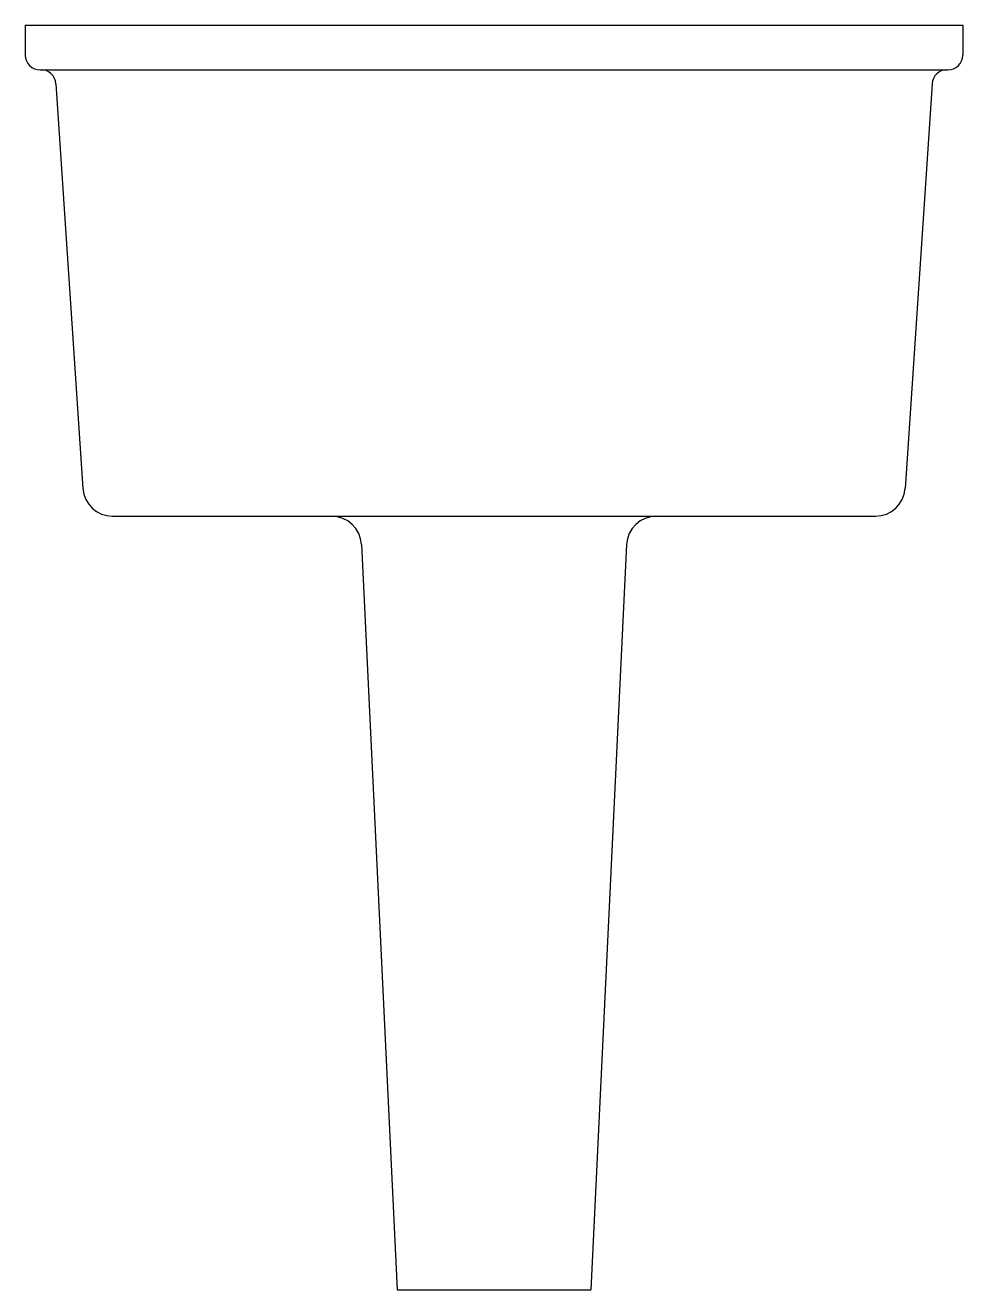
# Model space of a CAD drawing. Extents: x 7788.821 to 7789.451, y 4200.554 to 4201.404.
import ezdxf

# ---------------------------------------------------------------- set-up
doc = ezdxf.new("R2010")
doc.units = 0
doc.layers.get('0').update_dxf_attribs({"linetype": 'CONTINUOUS'})

msp = doc.modelspace()

# ---------------------------------------------------------------- linework, layer by layer
at = {"color": 0}
for p, q in [((7788.82108, 4201.40418), (7788.82108, 4201.38418)), ((7788.82108, 4201.40418), (7789.45108, 4201.40418)), ((7789.45108, 4201.40418), (7789.45108, 4201.38418)), ((7788.83108, 4201.37418), (7789.44044, 4201.37418)), ((7788.83108, 4201.37418), (7788.83172, 4201.37418)), ((7789.44044, 4201.37418), (7789.44108, 4201.37418)), ((7788.8417, 4201.36485), (7788.85984, 4201.09285)), ((7789.43046, 4201.36485), (7789.41232, 4201.09285)), ((7788.87979, 4201.07418), (7789.39237, 4201.07418)), ((7789.047, 4201.05515), (7789.07108, 4200.55418)), ((7789.22516, 4201.05515), (7789.20108, 4200.55418)), ((7789.07108, 4200.55418), (7789.20108, 4200.55418))]:
    msp.add_line(p, q, dxfattribs=at)
for centre, radius, start, end in [((7788.83108, 4201.38418), 0.01, 180, 270), ((7789.44108, 4201.38418), 0.01, 270, 0), ((7788.83172, 4201.36418), 0.01, 3.81407, 90), ((7789.44044, 4201.36418), 0.01, 90, 176.18593), ((7788.87979, 4201.09418), 0.02, 183.81407, 270), ((7789.39237, 4201.09418), 0.02, 270, 356.18593), ((7789.02702, 4201.05418), 0.02, 2.75249, 90), ((7789.24514, 4201.05418), 0.02, 90, 177.24751)]:
    msp.add_arc(centre, radius, start, end, dxfattribs=at)

doc.saveas('drawing.dxf')
